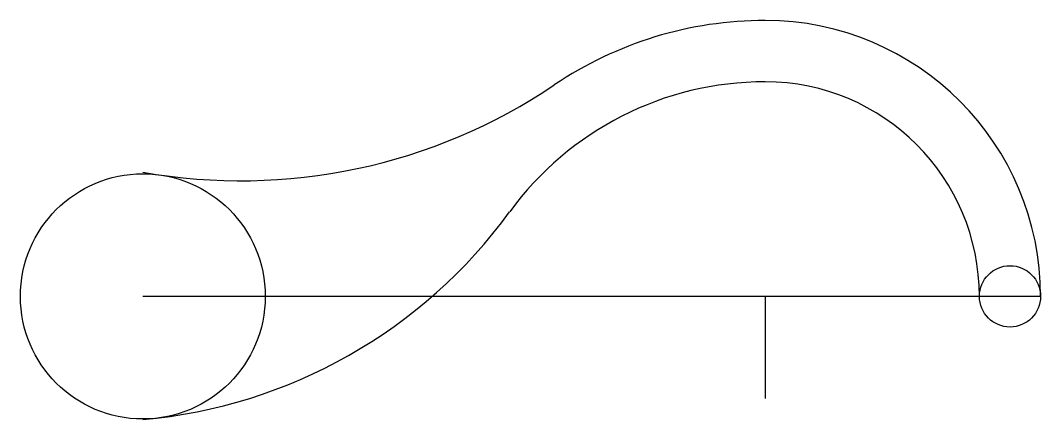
# Model space of a CAD drawing. Header units: millimetres. Extents: x -3548 to -3448, y -514 to -475.
import ezdxf

# ---------------------------------------------------------------- set-up
doc = ezdxf.new("R2010")
doc.units = ezdxf.units.MM

msp = doc.modelspace()

# ---------------------------------------------------------------- linework, layer by layer
for p, q in [((-3474.62, -502.23), (-3535.62, -502.23)), ((-3447.62, -502.23), (-3474.62, -502.23)), ((-3474.62, -502.23), (-3474.62, -512.23))]:
    msp.add_line(p, q)
for centre, radius in [((-3535.62, -502.23), 12), ((-3450.62, -502.23), 3)]:
    msp.add_circle(centre, radius)
at = {"color": 1}
for radius, end in [(37, 123.9598), (31, 143.8866)]:
    msp.add_arc((-3474.62, -512.23), radius, 90, end, dxfattribs=at)
at = {"color": 5}
for radius in [27, 21]:
    msp.add_arc((-3474.62, -502.23), radius, 0, 90, dxfattribs=at)
at = {"color": 3}
for centre, radius, start, end in [((-3526.01, -435.92), 55, 259.9395, 303.9598), ((-3540.06, -464.49), 50, 275.09, 323.8866)]:
    msp.add_arc(centre, radius, start, end, dxfattribs=at)

doc.saveas('drawing.dxf')
